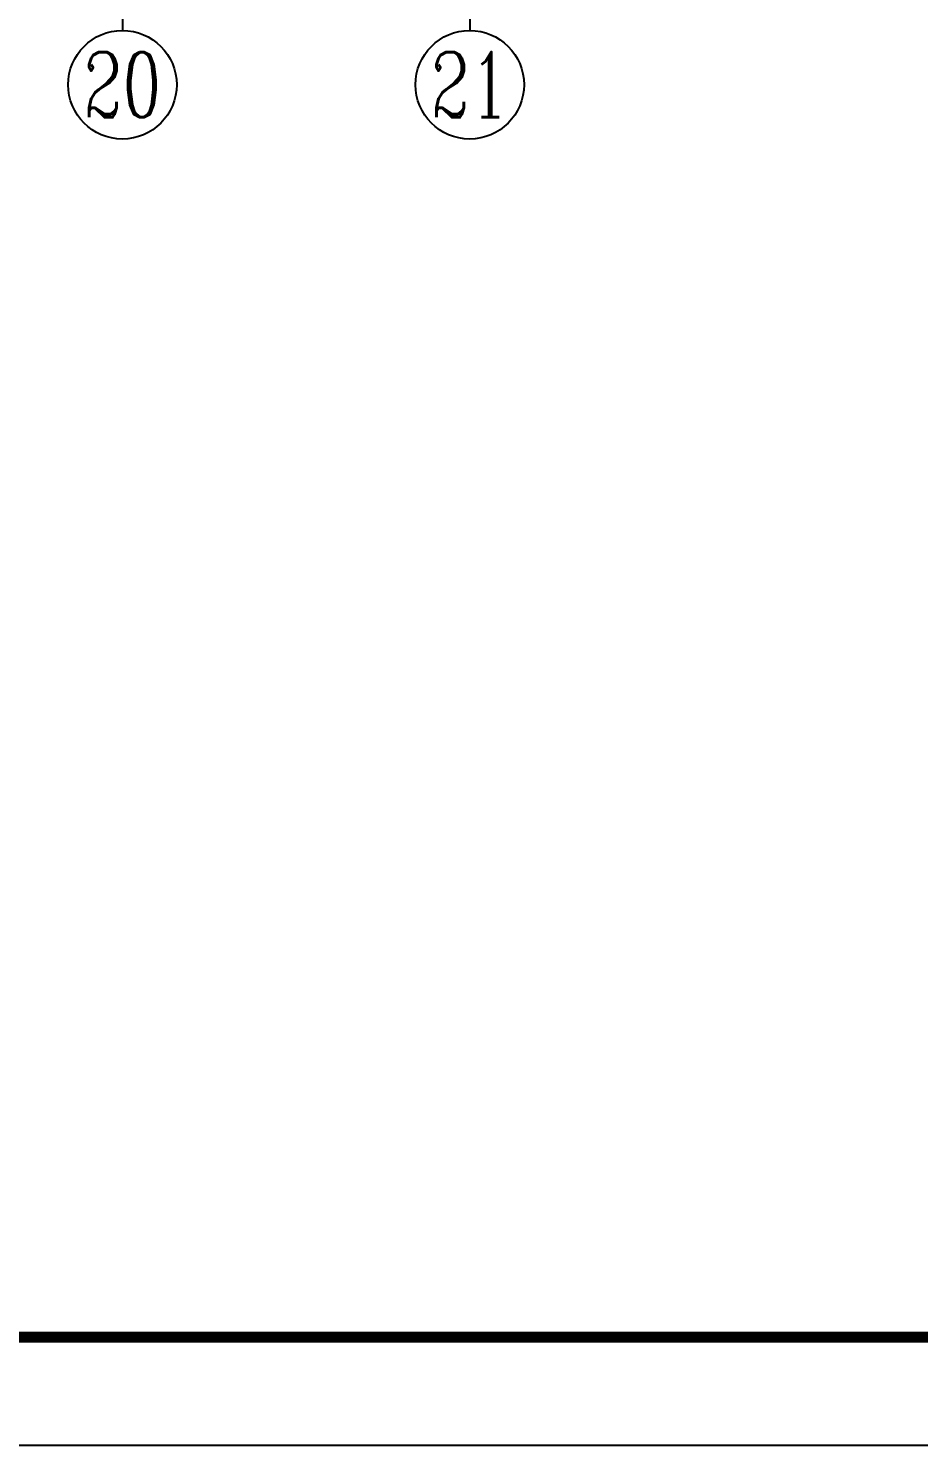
# Model space of a CAD drawing. Extents: x -3102990 to -851544, y -5293060 to -2540151.
# Drawn here: x -2148406 to -2140204, y -2672902 to -2659846 of the extents above; entities that cross this region are included whole.
import ezdxf
from ezdxf.enums import TextEntityAlignment as Align

# ---------------------------------------------------------------- set-up
doc = ezdxf.new("R2010")
doc.units = 0
doc.header["$LTSCALE"] = 1000
doc.layers.get('0').update_dxf_attribs({"linetype": 'CONTINUOUS'})
doc.layers.add('NUM', color=7, linetype='CONTINUOUS')
doc.layers.add('PUB_TITLE', color=4, linetype='CONTINUOUS')
doc.layers.add('yichutu', color=7, linetype='CONTINUOUS', true_color=0xffffff, plot=False)
doc.styles.add('TSSD_Axis', font='Complex.shx', dxfattribs={"width": 0.7, "bigfont": 'hztxt.shx'})

# ---------------------------------------------------------------- blocks, each defined once
blk = doc.blocks.new('ts_axno')
at = {"color": 0, "linetype": 'ByBlock', "lineweight": -2}
blk.add_circle((0, 0), 0.5, dxfattribs=at)
at = {"color": 0, "linetype": 'ByBlock', "lineweight": -2, "style": 'TSSD_Axis', "width": 0.7}
blk.add_attdef('A', text='', height=0.6, dxfattribs=at).set_placement((0, 0), align=Align.MIDDLE_CENTER)
blk = doc.blocks.new('A$C16496DF1')
at = {"layer": 'PUB_TITLE'}
blk.add_lwpolyline([(0, 0), (0, 42000), (104100, 42000), (104100, 0)], close=True, dxfattribs=at)
at = {"layer": 'PUB_TITLE', "const_width": 100}
blk.add_lwpolyline([(103100, 1000), (103100, 41000), (713, 41000), (713, 1000), (103100, 1000)], dxfattribs=at)
blk = doc.blocks.new('yct-1041-420-104100-42000-100-2006.0')
at = {"layer": 'yichutu', "color": 7, "true_color": 0xffffff}
blk.add_lwpolyline([(0, 0), (0, 42000), (104100, 42000), (104100, 0)], close=True, dxfattribs=at)

msp = doc.modelspace()

# ---------------------------------------------------------------- linework, layer by layer
at = {"layer": 'NUM', "ltscale": 1.5}
for p, q in [((-2147539.79, -2657090.5), (-2147539.79, -2659865.5)), ((-2144339.79, -2657090.5), (-2144339.79, -2659865.5))]:
    msp.add_line(p, q, dxfattribs=at)

# ---------------------------------------------------------------- block references
at = {"ltscale": 1.5}
msp.add_blockref('A$C16496DF1', (-2236101.86, -2672902.4), dxfattribs=at)
at = {"layer": 'NUM'}
ref = msp.add_blockref('ts_axno', (-2147539.79, -2660365.5), dxfattribs=dict(at, xscale=1000, yscale=1000, zscale=1000))
ref.add_attrib('20', '20', dxfattribs={"height": 600, "style": 'TSSD_Axis', "width": 0.7}).set_placement((-2147539.79, -2660365.5), align=Align.MIDDLE_CENTER)
ref = msp.add_blockref('ts_axno', (-2144339.79, -2660365.5), dxfattribs=dict(at, xscale=1000, yscale=1000, zscale=1000))
ref.add_attrib('21', '21', dxfattribs={"height": 600, "style": 'TSSD_Axis', "width": 0.7}).set_placement((-2144339.79, -2660365.5), align=Align.MIDDLE_CENTER)
at = {"layer": 'yichutu'}
msp.add_blockref('yct-1041-420-104100-42000-100-2006.0', (-2236101.86, -2672902.4), dxfattribs=at)

doc.saveas('drawing.dxf')
